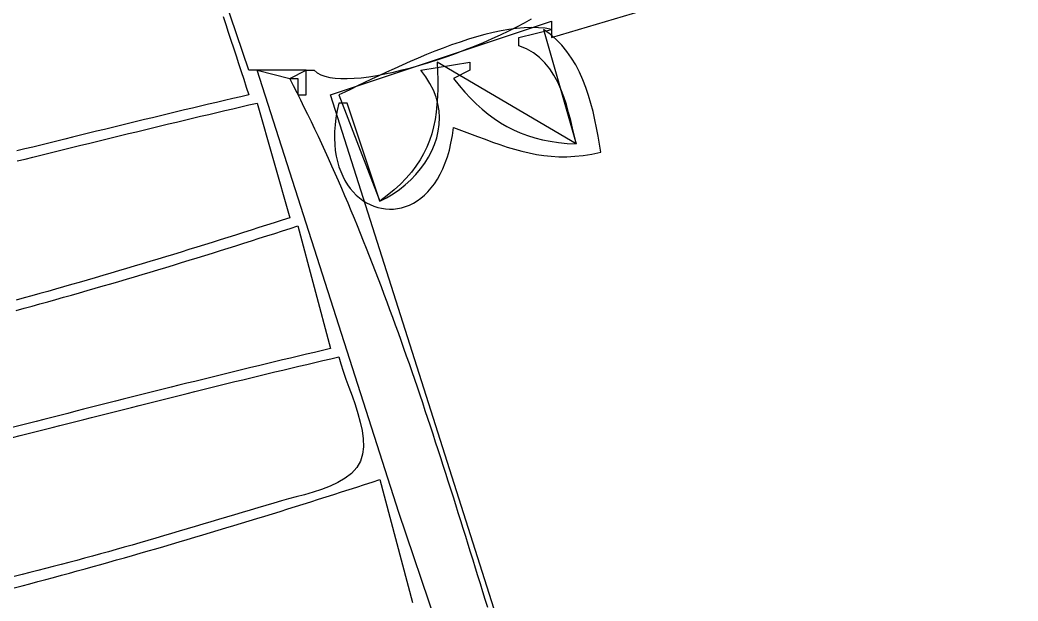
# Model space of a CAD drawing. Header units: metres. Extents: x 37 to 1169, y 29 to 746.
# Drawn here: x 776 to 898, y 347.2 to 418.1 of the extents above; entities that cross this region are included whole.
import ezdxf

# ---------------------------------------------------------------- set-up
doc = ezdxf.new("R2010")
doc.units = ezdxf.units.M

msp = doc.modelspace()

# ---------------------------------------------------------------- linework, layer by layer
for p, q in [((804, 412), (785, 468)), ((841, 416), (898, 433)), ((800.8569, 418.5596), (801.1733, 417.6042)), ((801.1733, 417.6042), (801.4893, 416.6487)), ((814, 409), (841, 418)), ((835.7664, 416.8206), (836.739, 417.3078)), ((837.6336, 417.1948), (836.7181, 417.1145)), ((836.739, 417.3078), (837.6723, 417.7999)), ((838.5225, 417.2266), (837.6336, 417.1948)), ((837.6723, 417.7999), (838.5615, 418.2949)), ((839.3817, 417.2068), (838.5225, 417.2266)), ((840.2085, 417.1323), (839.3817, 417.2068)), ((841, 417), (840.2085, 417.1323)), ((841, 418), (841, 416)), ((801.4893, 416.6487), (801.8048, 415.693)), ((831.8425, 416.0939), (830.8282, 415.7876)), ((832.8476, 416.3703), (831.8425, 416.0939)), ((833.8407, 416.6136), (832.8476, 416.3703)), ((833.7217, 415.8684), (834.759, 416.3402)), ((834.8187, 416.8208), (833.8407, 416.6136)), ((834.759, 416.3402), (835.7664, 416.8206)), ((835.7788, 416.9888), (834.8187, 416.8208)), ((836.7181, 417.1145), (835.7788, 416.9888)), ((837, 416), (841, 417)), ((837, 415), (837, 416)), ((840, 417), (844, 403)), ((840.8192, 416.4167), (840, 417)), ((841.5694, 415.7699), (840.8192, 416.4167)), ((801.8048, 415.693), (802.1199, 414.7372)), ((802.1199, 414.7372), (802.4345, 413.7813)), ((827.7591, 414.72), (826.7371, 414.3249)), ((828.7836, 415.0975), (827.7591, 414.72)), ((829.8075, 415.4544), (828.7836, 415.0975)), ((830.8282, 415.7876), (829.8075, 415.4544)), ((830.4764, 414.5236), (831.5757, 414.9583)), ((831.5757, 414.9583), (832.659, 415.4072)), ((832.659, 415.4072), (833.7217, 415.8684)), ((837.9383, 414.61), (837, 415)), ((842.2543, 415.0649), (841.5694, 415.7699)), ((842.8775, 414.3069), (842.2543, 415.0649)), ((802.4345, 413.7813), (802.7486, 412.8253)), ((824.7122, 413.4945), (823.7151, 413.0653)), ((825.7205, 413.9154), (824.7122, 413.4945)), ((826.7371, 414.3249), (825.7205, 413.9154)), ((827.1297, 413.3238), (828.2487, 413.7045)), ((828.2487, 413.7045), (829.3659, 414.1051)), ((829.3659, 414.1051), (830.4764, 414.5236)), ((838.7776, 414.1241), (837.9383, 414.61)), ((839.5251, 413.5509), (838.7776, 414.1241)), ((840.1882, 412.899), (839.5251, 413.5509)), ((843.4425, 413.5011), (842.8775, 414.3069)), ((843.953, 412.6526), (843.4425, 413.5011)), ((802.7486, 412.8253), (803.0622, 411.8692)), ((822.7321, 412.6309), (821.766, 412.1945)), ((822.7281, 412.037), (823.8079, 412.3196)), ((823.7151, 413.0653), (822.7321, 412.6309)), ((823.8079, 412.3196), (824.9046, 412.6295)), ((824.9046, 412.6295), (826.0134, 412.9648)), ((825, 412), (831, 413)), ((826.0134, 412.9648), (827.1297, 413.3238)), ((844, 403), (827, 413)), ((827, 413), (827.0543, 411.8893)), ((831, 413), (831, 412)), ((840.7742, 412.177), (840.1882, 412.899)), ((844.4125, 411.7668), (843.953, 412.6526)), ((803.0622, 411.8692), (803.3753, 410.9129)), ((811, 412), (804, 412)), ((822.3333, 358), (805, 412)), ((805, 412), (809, 411)), ((809, 411), (811, 412)), ((811, 409), (811, 412)), ((811, 412), (812, 412)), ((812, 412), (812.3524, 411.7033)), ((812.3524, 411.7033), (812.7873, 411.4601)), ((812.7873, 411.4601), (813.2999, 411.2686)), ((813.2999, 411.2686), (813.8855, 411.1269)), ((813.8855, 411.1269), (814.5395, 411.0331)), ((814.5395, 411.0331), (815.2571, 410.9854)), ((816.8647, 411.0206), (817.7452, 411.0998)), ((817.7452, 411.0998), (818.6706, 411.2176)), ((818.6706, 411.2176), (819.6363, 411.3721)), ((819.8967, 411.3279), (818.9992, 410.9038)), ((819.6363, 411.3721), (820.6376, 411.5614)), ((820.82, 411.7591), (819.8967, 411.3279)), ((820.6376, 411.5614), (821.6697, 411.7837)), ((821.766, 412.1945), (820.82, 411.7591)), ((821.6697, 411.7837), (822.7281, 412.037)), ((825.621, 411.2035), (825, 412)), ((826.1384, 410.3922), (825.621, 411.2035)), ((827.0543, 411.8893), (827.0839, 410.8174)), ((831, 412), (829, 411)), ((841.2904, 411.3937), (840.7742, 412.177)), ((841.7441, 410.5574), (841.2904, 411.3937)), ((844.8247, 410.8488), (844.4125, 411.7668)), ((803.3753, 410.9129), (803.6879, 409.9565)), ((803.6879, 409.9565), (804, 409)), ((809.452, 410.1228), (809, 411)), ((809, 411), (810, 411)), ((809.8997, 409.2429), (809.452, 410.1228)), ((810, 411), (810, 409)), ((815.2571, 410.9854), (816.0338, 410.9819)), ((816.0338, 410.9819), (816.8647, 411.0206)), ((817.2931, 410.0897), (816.4904, 409.7058)), ((818.1304, 410.49), (817.2931, 410.0897)), ((818.9992, 410.9038), (818.1304, 410.49)), ((826.5556, 409.5692), (826.1384, 410.3922)), ((827.0839, 410.8174), (827.0857, 409.7825)), ((829, 411), (829.6884, 410.1456)), ((829.6884, 410.1456), (830.3799, 409.3437)), ((842.1426, 409.677), (841.7441, 410.5574)), ((845.1932, 409.9039), (844.8247, 410.8488)), ((845.5216, 408.9372), (845.1932, 409.9039)), ((803.015, 408.7716), (802.0308, 408.5424)), ((804, 409), (803.015, 408.7716)), ((810.3431, 408.3605), (809.8997, 409.2429)), ((810, 409), (811, 409)), ((835, 343), (814, 409)), ((815.725, 409.3415), (815, 409)), ((815, 409), (820, 396)), ((816.4904, 409.7058), (815.725, 409.3415)), ((826.876, 408.7379), (826.5556, 409.5692)), ((827.1031, 407.9013), (826.876, 408.7379)), ((827.0569, 408.7825), (826.9943, 407.8157)), ((827.0857, 409.7825), (827.0569, 408.7825)), ((830.3799, 409.3437), (831.0771, 408.5935)), ((831.0771, 408.5935), (831.7827, 407.8943)), ((842.4931, 408.761), (842.1426, 409.677)), ((842.8031, 407.818), (842.4931, 408.761)), ((845.8134, 407.954), (845.5216, 408.9372)), ((797.1194, 407.385), (796.139, 407.1514)), ((798.1004, 407.6179), (797.1194, 407.385)), ((799.082, 407.8501), (798.1004, 407.6179)), ((800.0643, 408.0816), (799.082, 407.8501)), ((801.0472, 408.3124), (800.0643, 408.0816)), ((802.0308, 408.5424), (801.0472, 408.3124)), ((802.0443, 407.3119), (803.0288, 407.542)), ((803.0288, 407.542), (804.014, 407.7714)), ((804.014, 407.7714), (805, 408)), ((805, 408), (809, 394)), ((810.7821, 407.4754), (810.3431, 408.3605)), ((811.217, 406.5877), (810.7821, 407.4754)), ((815, 408), (814.7938, 407.0845)), ((816, 408), (815, 408)), ((820, 396), (816, 408)), ((826.9943, 407.8157), (826.8952, 406.88)), ((827.2402, 407.0628), (827.1031, 407.9013)), ((831.7827, 407.8943), (832.4993, 407.2451)), ((843.0798, 406.8566), (842.8031, 407.818)), ((846.0724, 406.9595), (845.8134, 407.954)), ((792.2232, 406.2113), (791.2456, 405.975)), ((793.2013, 406.4472), (792.2232, 406.2113)), ((794.1799, 406.6825), (793.2013, 406.4472)), ((795.1591, 406.9173), (794.1799, 406.6825)), ((796.139, 407.1514), (795.1591, 406.9173)), ((797.1317, 406.1512), (798.1129, 406.3846)), ((798.1129, 406.3846), (799.0948, 406.6174)), ((799.0948, 406.6174), (800.0773, 406.8496)), ((800.0773, 406.8496), (801.0604, 407.0811)), ((801.0604, 407.0811), (802.0443, 407.3119)), ((811.6477, 405.6976), (811.217, 406.5877)), ((814.6388, 406.1982), (814.533, 405.3416)), ((814.7938, 407.0845), (814.6388, 406.1982)), ((826.8952, 406.88), (826.7564, 405.9737)), ((827.2908, 406.2255), (827.2402, 407.0628)), ((827.2583, 405.3926), (827.2908, 406.2255)), ((832.4993, 407.2451), (833.2294, 406.6452)), ((833.2294, 406.6452), (833.9757, 406.0938)), ((843.3306, 405.8855), (843.0798, 406.8566)), ((846.3021, 405.9589), (846.0724, 406.9595)), ((787.3407, 405.0252), (786.3657, 404.7868)), ((788.3161, 405.2633), (787.3407, 405.0252)), ((789.2921, 405.5009), (788.3161, 405.2633)), ((790.2686, 405.7382), (789.2921, 405.5009)), ((791.2456, 405.975), (790.2686, 405.7382)), ((791.257, 404.7398), (792.2347, 404.9762)), ((792.2347, 404.9762), (793.2129, 405.2122)), ((793.2129, 405.2122), (794.1917, 405.4477)), ((794.1917, 405.4477), (795.1711, 405.6827)), ((795.1711, 405.6827), (796.1511, 405.9172)), ((796.1511, 405.9172), (797.1317, 406.1512)), ((812.0743, 404.805), (811.6477, 405.6976)), ((814.533, 405.3416), (814.4744, 404.5153)), ((826.575, 405.0948), (826.3482, 404.2415)), ((826.7564, 405.9737), (826.575, 405.0948)), ((827.1462, 404.5674), (827.2583, 405.3926)), ((828.8703, 404.032), (829, 405)), ((829, 405), (830.0072, 404.6344)), ((833.9757, 406.0938), (834.7408, 405.5901)), ((834.7408, 405.5901), (835.5273, 405.1334)), ((835.5273, 405.1334), (836.3378, 404.7226)), ((843.5626, 404.9133), (843.3306, 405.8855)), ((846.5061, 404.9574), (846.3021, 405.9589)), ((846.688, 403.9603), (846.5061, 404.9574)), ((782.4703, 403.8303), (781.4976, 403.5907)), ((783.4435, 404.0698), (782.4703, 403.8303)), ((784.4171, 404.3091), (783.4435, 404.0698)), ((785.3911, 404.5481), (784.4171, 404.3091)), ((786.3657, 404.7868), (785.3911, 404.5481)), ((786.3766, 403.5523), (787.3517, 403.7904)), ((787.3517, 403.7904), (788.3272, 404.0283)), ((788.3272, 404.0283), (789.3033, 404.2658)), ((789.3033, 404.2658), (790.2799, 404.503)), ((790.2799, 404.503), (791.257, 404.7398)), ((812.4968, 403.9099), (812.0743, 404.805)), ((812.9154, 403.0125), (812.4968, 403.9099)), ((814.4744, 404.5153), (814.4611, 403.7197)), ((814.4611, 403.7197), (814.4912, 402.9554)), ((826.3482, 404.2415), (826.0728, 403.4118)), ((826.6967, 402.9528), (826.9578, 403.753)), ((826.9578, 403.753), (827.1462, 404.5674)), ((828.704, 403.1167), (828.8703, 404.032)), ((830.0072, 404.6344), (830.9856, 404.2718)), ((830.9856, 404.2718), (831.9391, 403.9158)), ((831.9391, 403.9158), (832.8716, 403.57)), ((836.3378, 404.7226), (837.1749, 404.3572)), ((837.1749, 404.3572), (838.0413, 404.0363)), ((838.0413, 404.0363), (838.9395, 403.759)), ((838.9395, 403.759), (839.8722, 403.5247)), ((843.7833, 403.9486), (843.5626, 404.9133)), ((844, 403), (843.7833, 403.9486)), ((846.8514, 402.9727), (846.688, 403.9603)), ((777.6106, 402.6305), (776.6398, 402.3903)), ((778.5817, 402.8707), (777.6106, 402.6305)), ((779.5533, 403.1108), (778.5817, 402.8707)), ((780.5252, 403.3508), (779.5533, 403.1108)), ((781.4976, 403.5907), (780.5252, 403.3508)), ((781.5083, 402.3586), (782.4811, 402.5976)), ((782.4811, 402.5976), (783.4543, 402.8366)), ((783.4543, 402.8366), (784.4279, 403.0754)), ((784.4279, 403.0754), (785.402, 403.314)), ((785.402, 403.314), (786.3766, 403.5523)), ((813.3302, 402.1127), (812.9154, 403.0125)), ((814.4912, 402.9554), (814.5626, 402.2229)), ((825.746, 402.6039), (825.3648, 401.8159)), ((826.0728, 403.4118), (825.746, 402.6039)), ((826.3662, 402.1699), (826.6967, 402.9528)), ((828.5032, 402.2535), (828.704, 403.1167)), ((832.8716, 403.57), (833.787, 403.2378)), ((833.787, 403.2378), (834.6893, 402.9227)), ((834.6893, 402.9227), (835.5823, 402.6284)), ((835.5823, 402.6284), (836.4699, 402.3584)), ((839.8722, 403.5247), (840.842, 403.3324)), ((840.842, 403.3324), (841.8515, 403.1814)), ((841.8515, 403.1814), (842.9033, 403.0708)), ((842.9033, 403.0708), (844, 403)), ((847, 402), (846.8514, 402.9727)), ((776.6398, 402.3903), (775.6693, 402.15)), ((776.6506, 401.1621), (777.6214, 401.4014)), ((777.6214, 401.4014), (778.5925, 401.6408)), ((778.5925, 401.6408), (779.5641, 401.8801)), ((779.5641, 401.8801), (780.536, 402.1194)), ((780.536, 402.1194), (781.5083, 402.3586)), ((813.741, 401.2106), (813.3302, 402.1127)), ((814.5626, 402.2229), (814.6736, 401.5228)), ((814.6736, 401.5228), (814.822, 400.8555)), ((825.3648, 401.8159), (824.9261, 401.0458)), ((825.5107, 400.6688), (825.9697, 401.4075)), ((825.9697, 401.4075), (826.3662, 402.1699)), ((828.0056, 400.6817), (828.2698, 401.442)), ((828.2698, 401.442), (828.5032, 402.2535)), ((836.4699, 402.3584), (837.3562, 402.1162)), ((837.3562, 402.1162), (838.2449, 401.9052)), ((838.2449, 401.9052), (839.1399, 401.7292)), ((839.1399, 401.7292), (840.0453, 401.5915)), ((840.0453, 401.5915), (840.9649, 401.4958)), ((840.9649, 401.4958), (841.9026, 401.4455)), ((841.9026, 401.4455), (842.8624, 401.4442)), ((842.8624, 401.4442), (843.8481, 401.4955)), ((843.8481, 401.4955), (844.8636, 401.6029)), ((844.8636, 401.6029), (845.913, 401.7698)), ((845.913, 401.7698), (847, 402)), ((775.6802, 400.9228), (776.6506, 401.1621)), ((814.1481, 400.3063), (813.741, 401.2106)), ((814.5515, 399.3997), (814.1481, 400.3063)), ((814.822, 400.8555), (815.0059, 400.2215)), ((815.0059, 400.2215), (815.2235, 399.6215)), ((824.4272, 400.2919), (823.8649, 399.5521)), ((824.9261, 401.0458), (824.4272, 400.2919)), ((824.9927, 399.9571), (825.5107, 400.6688)), ((827.7127, 399.972), (828.0056, 400.6817)), ((814.9513, 398.491), (814.5515, 399.3997)), ((815.2235, 399.6215), (815.4728, 399.0559)), ((815.4728, 399.0559), (815.7517, 398.5252)), ((823.8649, 399.5521), (823.2363, 398.8246)), ((823.7931, 398.6274), (824.419, 399.2755)), ((824.419, 399.2755), (824.9927, 399.9571)), ((827.0485, 398.7022), (827.393, 399.3123)), ((827.393, 399.3123), (827.7127, 399.972)), ((815.3474, 397.5801), (814.9513, 398.491)), ((815.7517, 398.5252), (816.0584, 398.03)), ((816.0584, 398.03), (816.3909, 397.5707)), ((822.5385, 398.1076), (821.7685, 397.399)), ((822.3982, 397.4441), (823.1183, 398.0158)), ((823.2363, 398.8246), (822.5385, 398.1076)), ((823.1183, 398.0158), (823.7931, 398.6274)), ((825.8853, 397.1641), (826.2927, 397.6286)), ((826.2927, 397.6286), (826.6811, 398.1411)), ((826.6811, 398.1411), (827.0485, 398.7022)), ((815.7401, 396.6671), (815.3474, 397.5801)), ((816.1293, 395.7521), (815.7401, 396.6671)), ((816.3909, 397.5707), (816.7473, 397.148)), ((816.7473, 397.148), (817.1256, 396.7623)), ((817.1256, 396.7623), (817.5238, 396.4142)), ((817.5238, 396.4142), (817.9401, 396.1041)), ((820.9233, 396.6971), (820, 396)), ((820, 396), (820.8356, 396.4329)), ((820.8356, 396.4329), (821.6362, 396.9154)), ((821.7685, 397.399), (820.9233, 396.6971)), ((821.6362, 396.9154), (822.3982, 397.4441)), ((825.0213, 396.3769), (825.4608, 396.747)), ((825.4608, 396.747), (825.8853, 397.1641)), ((816.5151, 394.8351), (816.1293, 395.7521)), ((817.9401, 396.1041), (818.3724, 395.8326)), ((818.3724, 395.8326), (818.8189, 395.6003)), ((818.8189, 395.6003), (819.2775, 395.4075)), ((819.2775, 395.4075), (819.7464, 395.255)), ((819.7464, 395.255), (820.2235, 395.1431)), ((822.1758, 395.1129), (822.6651, 395.2123)), ((822.6651, 395.2123), (823.1509, 395.3555)), ((823.1509, 395.3555), (823.6314, 395.543)), ((823.6314, 395.543), (824.1046, 395.7754)), ((824.1046, 395.7754), (824.5685, 396.0532)), ((824.5685, 396.0532), (825.0213, 396.3769)), ((809, 394), (808.0569, 393.6937)), ((816.8976, 393.9161), (816.5151, 394.8351)), ((820.2235, 395.1431), (820.707, 395.0724)), ((820.707, 395.0724), (821.1948, 395.0435)), ((821.1948, 395.0435), (821.6851, 395.0568)), ((821.6851, 395.0568), (822.1758, 395.1129)), ((805.223, 392.7805), (804.2769, 392.4781)), ((806.1684, 393.0839), (805.223, 392.7805)), ((807.113, 393.3883), (806.1684, 393.0839)), ((808.0569, 393.6937), (807.113, 393.3883)), ((809.0556, 392.6933), (810, 393)), ((810, 393), (814, 378)), ((817.2768, 392.9952), (816.8976, 393.9161)), ((817.6528, 392.0724), (817.2768, 392.9952)), ((801.4339, 391.5767), (800.4848, 391.2783)), ((802.3823, 391.8761), (801.4339, 391.5767)), ((803.33, 392.1766), (802.3823, 391.8761)), ((804.2769, 392.4781), (803.33, 392.1766)), ((805.2708, 391.4765), (806.2181, 391.7792)), ((806.2181, 391.7792), (807.1646, 392.0829)), ((807.1646, 392.0829), (808.1105, 392.3876)), ((808.1105, 392.3876), (809.0556, 392.6933)), ((818.0257, 391.1477), (817.6528, 392.0724)), ((797.6331, 390.3894), (796.6811, 390.0953)), ((798.5844, 390.6847), (797.6331, 390.3894)), ((799.535, 390.981), (798.5844, 390.6847)), ((800.4848, 391.2783), (799.535, 390.981)), ((801.4747, 390.2763), (802.4248, 390.5748)), ((802.4248, 390.5748), (803.3742, 390.8743)), ((803.3742, 390.8743), (804.3228, 391.1749)), ((804.3228, 391.1749), (805.2708, 391.4765)), ((818.3956, 390.2213), (818.0257, 391.1477)), ((793.8209, 389.2195), (792.8661, 388.9299)), ((794.775, 389.5103), (793.8209, 389.2195)), ((795.7284, 389.8023), (794.775, 389.5103)), ((796.6811, 390.0953), (795.7284, 389.8023)), ((796.7143, 388.8007), (797.6677, 389.0936)), ((797.6677, 389.0936), (798.6205, 389.3876)), ((798.6205, 389.3876), (799.5726, 389.6827)), ((799.5726, 389.6827), (800.524, 389.979)), ((800.524, 389.979), (801.4747, 390.2763)), ((818.7624, 389.2931), (818.3956, 390.2213)), ((819.1263, 388.3632), (818.7624, 389.2931)), ((789.9976, 388.0679), (789.0401, 387.7829)), ((790.9544, 388.354), (789.9976, 388.0679)), ((791.9106, 388.6414), (790.9544, 388.354)), ((792.8661, 388.9299), (791.9106, 388.6414)), ((792.8939, 387.6408), (793.85, 387.929)), ((793.85, 387.929), (794.8054, 388.2184)), ((794.8054, 388.2184), (795.7602, 388.509)), ((795.7602, 388.509), (796.7143, 388.8007)), ((819.4873, 387.4316), (819.1263, 388.3632)), ((785.2035, 386.6554), (784.2428, 386.3766)), ((786.1637, 386.9354), (785.2035, 386.6554)), ((787.1231, 387.2167), (786.1637, 386.9354)), ((788.0819, 387.4992), (787.1231, 387.2167)), ((789.0401, 387.7829), (788.0819, 387.4992)), ((789.0633, 386.5002), (790.0219, 386.7835)), ((790.0219, 386.7835), (790.9799, 387.0681)), ((790.9799, 387.0681), (791.9372, 387.3538)), ((791.9372, 387.3538), (792.8939, 387.6408)), ((819.8455, 386.4984), (819.4873, 387.4316)), ((781.3567, 385.548), (780.3935, 385.2744)), ((782.3194, 385.8229), (781.3567, 385.548)), ((783.2814, 386.0991), (782.3194, 385.8229)), ((784.2428, 386.3766), (783.2814, 386.0991)), ((785.2228, 385.3797), (786.1839, 385.6579)), ((786.1839, 385.6579), (787.1443, 385.9374)), ((787.1443, 385.9374), (788.1041, 386.2182)), ((788.1041, 386.2182), (789.0633, 386.5002)), ((820.2009, 385.5636), (819.8455, 386.4984)), ((820.5537, 384.6273), (820.2009, 385.5636)), ((777.5001, 384.4617), (776.5344, 384.1935)), ((778.4651, 384.7313), (777.5001, 384.4617)), ((779.4296, 385.0022), (778.4651, 384.7313)), ((780.3935, 385.2744), (779.4296, 385.0022)), ((780.4087, 384.0084), (781.3727, 384.28)), ((781.3727, 384.28), (782.3361, 384.5529)), ((782.3361, 384.5529), (783.2989, 384.8272)), ((783.2989, 384.8272), (784.2612, 385.1028)), ((784.2612, 385.1028), (785.2228, 385.3797)), ((820.9038, 383.6894), (820.5537, 384.6273)), ((776.5344, 384.1935), (775.5681, 383.9268)), ((776.5469, 382.936), (777.5132, 383.202)), ((777.5132, 383.202), (778.4789, 383.4694)), ((778.4789, 383.4694), (779.4441, 383.7382)), ((779.4441, 383.7382), (780.4087, 384.0084)), ((821.2514, 382.7501), (820.9038, 383.6894)), ((775.5801, 382.6714), (776.5469, 382.936)), ((821.5964, 381.8094), (821.2514, 382.7501)), ((821.9391, 380.8672), (821.5964, 381.8094)), ((822.2794, 379.9238), (821.9391, 380.8672)), ((822.6174, 378.9791), (822.2794, 379.9238)), ((822.9531, 378.0331), (822.6174, 378.9791)), ((810.0853, 377.0846), (809.1077, 376.8532)), ((811.0633, 377.3151), (810.0853, 377.0846)), ((812.0417, 377.5444), (811.0633, 377.3151)), ((813.0206, 377.7728), (812.0417, 377.5444)), ((814, 378), (813.0206, 377.7728)), ((814.0195, 376.7725), (815, 377)), ((815, 377), (815.2246, 376.1647)), ((823.2867, 377.0859), (822.9531, 378.0331)), ((823.6181, 376.1375), (823.2867, 377.0859)), ((804.2262, 375.682), (803.2511, 375.4453)), ((805.2017, 375.918), (804.2262, 375.682)), ((806.1776, 376.1532), (805.2017, 375.918)), ((807.1539, 376.3874), (806.1776, 376.1532)), ((808.1306, 376.6208), (807.1539, 376.3874)), ((809.1077, 376.8532), (808.1306, 376.6208)), ((809.1244, 375.6202), (810.1025, 375.8526)), ((810.1025, 375.8526), (811.081, 376.084)), ((811.081, 376.084), (812.06, 376.3145)), ((812.06, 376.3145), (813.0395, 376.544)), ((813.0395, 376.544), (814.0195, 376.7725)), ((815.2246, 376.1647), (815.5177, 375.2571)), ((823.9475, 375.188), (823.6181, 376.1375)), ((799.3543, 374.4907), (798.381, 374.2504)), ((800.328, 374.7304), (799.3543, 374.4907)), ((801.302, 374.9694), (800.328, 374.7304)), ((802.2764, 375.2077), (801.302, 374.9694)), ((803.2511, 375.4453), (802.2764, 375.2077)), ((803.2651, 374.2085), (804.2406, 374.4457)), ((804.2406, 374.4457), (805.2165, 374.6822)), ((805.2165, 374.6822), (806.1929, 374.9179)), ((806.1929, 374.9179), (807.1696, 375.1529)), ((807.1696, 375.1529), (808.1468, 375.387)), ((808.1468, 375.387), (809.1244, 375.6202)), ((815.5177, 375.2571), (815.8597, 374.2902)), ((824.2749, 374.2374), (823.9475, 375.188)), ((794.4908, 373.2834), (793.5189, 373.0403)), ((795.4629, 373.5259), (794.4908, 373.2834)), ((796.4353, 373.7679), (795.4629, 373.5259)), ((797.408, 374.0094), (796.4353, 373.7679)), ((798.381, 374.2504), (797.408, 374.0094)), ((798.3933, 373.0126), (799.3669, 373.2529)), ((799.3669, 373.2529), (800.3409, 373.4928)), ((800.3409, 373.4928), (801.3153, 373.732)), ((801.3153, 373.732), (802.29, 373.9705)), ((802.29, 373.9705), (803.2651, 374.2085)), ((815.8597, 374.2902), (816.2309, 373.2774)), ((816.2309, 373.2774), (816.6118, 372.2318)), ((824.6004, 373.2858), (824.2749, 374.2374)), ((824.9241, 372.3331), (824.6004, 373.2858)), ((789.6344, 372.0642), (788.6638, 371.8193)), ((790.6051, 372.3088), (789.6344, 372.0642)), ((791.5761, 372.553), (790.6051, 372.3088)), ((792.5474, 372.7969), (791.5761, 372.553)), ((793.5189, 373.0403), (792.5474, 372.7969)), ((793.5301, 371.8034), (794.5021, 372.0461)), ((794.5021, 372.0461), (795.4744, 372.2884)), ((795.4744, 372.2884), (796.447, 372.5303)), ((796.447, 372.5303), (797.42, 372.7717)), ((797.42, 372.7717), (798.3933, 373.0126)), ((816.6118, 372.2318), (816.9825, 371.1667)), ((825.2459, 371.3796), (824.9241, 372.3331)), ((784.784, 370.8375), (783.8145, 370.5916)), ((785.7536, 371.0833), (784.784, 370.8375)), ((786.7235, 371.3288), (785.7536, 371.0833)), ((787.6936, 371.5742), (786.7235, 371.3288)), ((788.6638, 371.8193), (787.6936, 371.5742)), ((788.6742, 370.585), (789.6449, 370.8292)), ((789.6449, 370.8292), (790.6158, 371.0732)), ((790.6158, 371.0732), (791.5869, 371.3169)), ((791.5869, 371.3169), (792.5583, 371.5603)), ((792.5583, 371.5603), (793.5301, 371.8034)), ((816.9825, 371.1667), (817.3236, 370.0954)), ((825.5661, 370.4251), (825.2459, 371.3796)), ((779.9384, 369.6074), (778.9697, 369.3613)), ((780.9072, 369.8535), (779.9384, 369.6074)), ((781.8761, 370.0996), (780.9072, 369.8535)), ((782.8452, 370.3456), (781.8761, 370.0996)), ((783.8145, 370.5916), (782.8452, 370.3456)), ((783.8245, 369.3614), (784.794, 369.6063)), ((784.794, 369.6063), (785.7637, 369.8512)), ((785.7637, 369.8512), (786.7337, 370.0959)), ((786.7337, 370.0959), (787.7038, 370.3406)), ((787.7038, 370.3406), (788.6742, 370.585)), ((817.3236, 370.0954), (817.6153, 369.031)), ((825.8845, 369.4697), (825.5661, 370.4251)), ((776.0646, 368.6237), (775.0964, 368.3781)), ((777.0328, 368.8695), (776.0646, 368.6237)), ((778.0012, 369.1154), (777.0328, 368.8695)), ((778.9697, 369.3613), (778.0012, 369.1154)), ((778.9797, 368.1368), (779.9483, 368.3816)), ((779.9483, 368.3816), (780.9171, 368.6265)), ((780.9171, 368.6265), (781.886, 368.8715)), ((781.886, 368.8715), (782.8552, 369.1164)), ((782.8552, 369.1164), (783.8245, 369.3614)), ((817.6153, 369.031), (817.8381, 367.9869)), ((826.2014, 368.5135), (825.8845, 369.4697)), ((826.5167, 367.5565), (826.2014, 368.5135)), ((775.1065, 367.159), (776.0746, 367.4031)), ((776.0746, 367.4031), (777.0428, 367.6475)), ((777.0428, 367.6475), (778.0112, 367.8921)), ((778.0112, 367.8921), (778.9797, 368.1368)), ((817.8381, 367.9869), (817.9723, 366.9763)), ((826.8305, 366.5987), (826.5167, 367.5565)), ((817.9981, 366.0124), (817.8961, 365.1084)), ((817.9723, 366.9763), (817.9981, 366.0124)), ((827.143, 365.6403), (826.8305, 366.5987)), ((817.8961, 365.1084), (817.6466, 364.2777)), ((827.4541, 364.6812), (827.143, 365.6403)), ((817.1898, 363.4716), (816.5592, 362.7699)), ((817.6466, 364.2777), (817.1898, 363.4716)), ((827.7639, 363.7214), (827.4541, 364.6812)), ((828.0725, 362.7611), (827.7639, 363.7214)), ((816.5592, 362.7699), (815.7848, 362.1621)), ((828.3799, 361.8002), (828.0725, 362.7611)), ((813.924, 361.1863), (812.8975, 360.7973)), ((814.8964, 361.6377), (813.924, 361.1863)), ((815.7848, 362.1621), (814.8964, 361.6377)), ((816.2726, 360.7951), (817.2059, 361.0953)), ((817.2059, 361.0953), (818.1383, 361.3962)), ((818.1383, 361.3962), (819.0696, 361.6977)), ((819.0696, 361.6977), (820, 362)), ((820, 362), (824, 347)), ((828.6863, 360.8389), (828.3799, 361.8002)), ((809.7923, 359.901), (808.8484, 359.6575)), ((810.8017, 360.1651), (809.7923, 359.901)), ((811.8468, 360.4604), (810.8017, 360.1651)), ((812.8975, 360.7973), (811.8468, 360.4604)), ((812.5293, 359.6017), (813.4666, 359.8989)), ((813.4666, 359.8989), (814.4029, 360.1969)), ((814.4029, 360.1969), (815.3382, 360.4956)), ((815.3382, 360.4956), (816.2726, 360.7951)), ((828.9916, 359.8771), (828.6863, 360.8389)), ((829.296, 358.9149), (828.9916, 359.8771)), ((806.0769, 358.8582), (805.1157, 358.5735)), ((807.0383, 359.1419), (806.0769, 358.8582)), ((808, 359.4243), (807.0383, 359.1419)), ((808.8484, 359.6575), (808, 359.4243)), ((808.7707, 358.4207), (809.7118, 358.7148)), ((809.7118, 358.7148), (810.6519, 359.0096)), ((810.6519, 359.0096), (811.5911, 359.3052)), ((811.5911, 359.3052), (812.5293, 359.6017)), ((829.5994, 357.9523), (829.296, 358.9149)), ((801.2725, 357.4273), (800.3118, 357.1399)), ((802.2332, 357.7146), (801.2725, 357.4273)), ((803.1939, 358.0015), (802.2332, 357.7146)), ((804.1548, 358.2878), (803.1939, 358.0015)), ((805.1157, 358.5735), (804.1548, 358.2878)), ((804.9974, 357.2533), (805.9421, 357.5439)), ((805.9421, 357.5439), (806.8859, 357.8353)), ((806.8859, 357.8353), (807.8288, 358.1276)), ((807.8288, 358.1276), (808.7707, 358.4207)), ((864.6667, 233), (822.3333, 358)), ((829.9021, 356.9894), (829.5994, 357.9523)), ((797.4293, 356.2783), (796.4682, 355.9919)), ((798.3902, 356.5652), (797.4293, 356.2783)), ((799.3511, 356.8525), (798.3902, 356.5652)), ((800.3118, 357.1399), (799.3511, 356.8525)), ((801.2099, 356.1004), (802.158, 356.3872)), ((802.158, 356.3872), (803.1054, 356.675)), ((803.1054, 356.675), (804.0518, 356.9637)), ((804.0518, 356.9637), (804.9974, 357.2533)), ((830.2039, 356.0262), (829.9021, 356.9894)), ((793.5833, 355.1379), (792.621, 354.8555)), ((794.5452, 355.4216), (793.5833, 355.1379)), ((795.5068, 355.7063), (794.5452, 355.4216)), ((796.4682, 355.9919), (795.5068, 355.7063)), ((796.4563, 354.6814), (797.4087, 354.9632)), ((797.4087, 354.9632), (798.3602, 355.246)), ((798.3602, 355.246), (799.3109, 355.5298)), ((799.3109, 355.5298), (800.2608, 355.8146)), ((800.2608, 355.8146), (801.2099, 356.1004)), ((830.5051, 355.0627), (830.2039, 356.0262)), ((830.8056, 354.0991), (830.5051, 355.0627)), ((788.7675, 353.7422), (787.8028, 353.4689)), ((789.7316, 354.0178), (788.7675, 353.7422)), ((790.6952, 354.2953), (789.7316, 354.0178)), ((791.6584, 354.5746), (790.6952, 354.2953)), ((792.621, 354.8555), (791.6584, 354.5746)), ((792.6389, 353.5651), (793.5944, 353.8425)), ((793.5944, 353.8425), (794.5492, 354.1211)), ((794.5492, 354.1211), (795.5032, 354.4007)), ((795.5032, 354.4007), (796.4563, 354.6814)), ((831.1055, 353.1352), (830.8056, 354.0991)), ((784.9048, 352.6635), (783.9373, 352.4006)), ((785.8715, 352.9293), (784.9048, 352.6635)), ((786.8375, 353.1978), (785.8715, 352.9293)), ((787.8028, 353.4689), (786.8375, 353.1978)), ((788.8091, 352.4667), (789.7677, 352.7396)), ((789.7677, 352.7396), (790.7255, 353.0136)), ((790.7255, 353.0136), (791.6826, 353.2888)), ((791.6826, 353.2888), (792.6389, 353.5651)), ((831.4049, 352.1713), (831.1055, 353.1352)), ((780.103, 351.3874), (779.1527, 351.1401)), ((781.0521, 351.6354), (780.103, 351.3874)), ((782, 351.8842), (781.0521, 351.6354)), ((782.9691, 352.1408), (782, 351.8842)), ((783.9373, 352.4006), (782.9691, 352.1408)), ((784.0053, 351.1206), (784.9675, 351.3873)), ((784.9675, 351.3873), (785.9289, 351.6553)), ((785.9289, 351.6553), (786.8897, 351.9246)), ((786.8897, 351.9246), (787.8498, 352.195)), ((787.8498, 352.195), (788.8091, 352.4667)), ((831.7039, 351.2073), (831.4049, 352.1713)), ((776.2948, 350.4029), (775.3399, 350.1588)), ((777.2486, 350.6478), (776.2948, 350.4029)), ((778.2012, 350.8936), (777.2486, 350.6478)), ((779.1527, 351.1401), (778.2012, 350.8936)), ((779.1841, 349.8061), (780.1497, 350.0664)), ((780.1497, 350.0664), (781.1146, 350.328)), ((781.1146, 350.328), (782.0788, 350.5909)), ((782.0788, 350.5909), (783.0424, 350.8551)), ((783.0424, 350.8551), (784.0053, 351.1206)), ((832.0025, 350.2433), (831.7039, 351.2073)), ((832.3007, 349.2793), (832.0025, 350.2433)), ((775.3154, 348.7787), (776.2835, 349.0335)), ((776.2835, 349.0335), (777.251, 349.2897)), ((777.251, 349.2897), (778.2179, 349.5472)), ((778.2179, 349.5472), (779.1841, 349.8061)), ((832.5987, 348.3153), (832.3007, 349.2793)), ((832.8965, 347.3514), (832.5987, 348.3153)), ((833.1942, 346.3876), (832.8965, 347.3514))]:
    msp.add_line(p, q)

doc.saveas('drawing.dxf')
